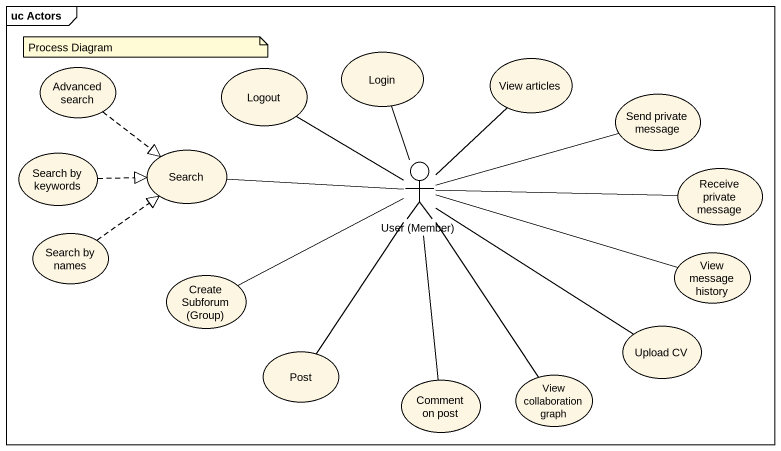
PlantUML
@startuml
mainframe uc Actors
usecase "Advanced search" as Advanced_search
usecase Logout
usecase Login
usecase "View articles" as View_articles
usecase "Send private message" as Send_private_message
usecase "Search by keywords" as Search_by_keywords
usecase Search
actor "User (Member)" as User_Member
usecase "Receive private message" as Receive_private_message
usecase "Search by names" as Search_by_names
usecase "Create Subforum (Group)" as Create_Subforum_Group
usecase "View message history" as View_message_history
usecase "Upload CV" as Upload_CV
usecase Post
usecase "Comment on post" as Comment_on_post
usecase "View collaboration graph" as View_collaboration_graph
Advanced_search ..|> Search
Logout -- User_Member
Login -- User_Member
View_articles -- User_Member
Send_private_message -left- User_Member
Search_by_keywords .right.|> Search
Search -right- User_Member
Receive_private_message -left- User_Member
Search_by_names .up.|> Search
Create_Subforum_Group -right- User_Member
View_message_history -left- User_Member
Upload_CV -left- User_Member
Post -up- User_Member
Comment_on_post -up- User_Member
View_collaboration_graph -up- User_Member
note as N1
  Process Diagram
end note
@enduml
